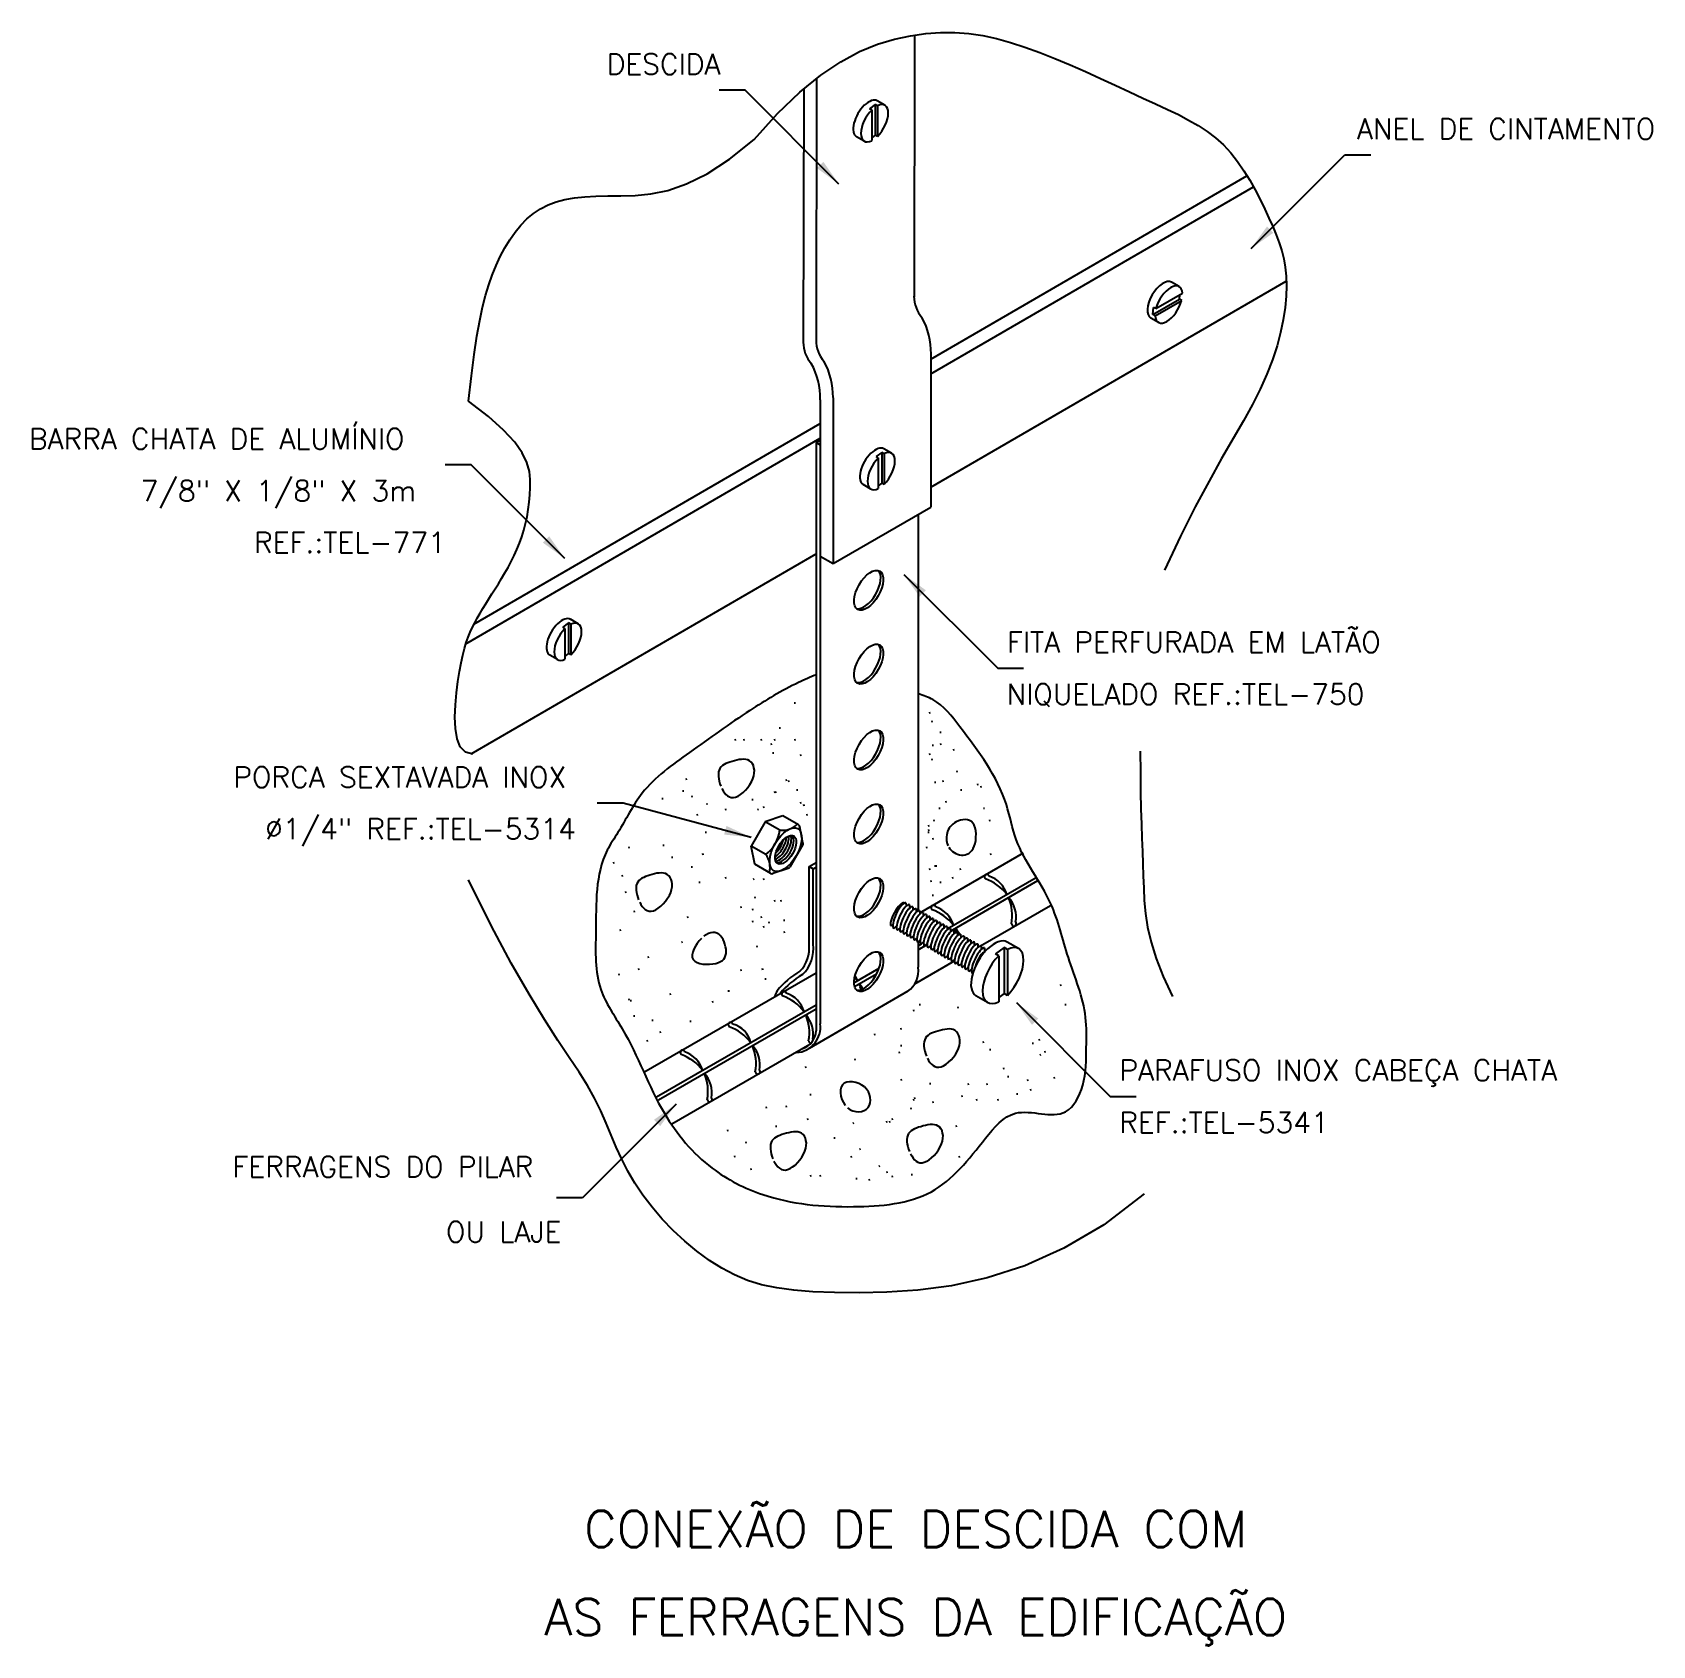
# Model space of a CAD drawing. Header units: millimetres. Extents: x -5510.7 to -5495, y -4742.2 to -4726.7.
import ezdxf
from ezdxf.enums import TextEntityAlignment as Align

# ---------------------------------------------------------------- set-up
doc = ezdxf.new("R2010")
doc.units = ezdxf.units.MM
doc.header["$LTSCALE"] = 10
doc.layers.add('Termotécnica', color=7, linetype='Continuous')
doc.styles.add('r140', font='romans.shx')
doc.styles.add('r80', font='romans.shx')

msp = doc.modelspace()

# ---------------------------------------------------------------- linework, layer by layer
at = {"layer": 'Termotécnica', "color": 3}
for p, q in [((-5502.163, -4726.697), (-5502.167, -4729.222)), ((-5503.108, -4727.117), (-5503.113, -4729.645)), ((-5502.004, -4729.967), (-5498.891, -4728.162)), ((-5502.004, -4731.06), (-5498.574, -4729.071)), ((-5502.004, -4729.773), (-5502.004, -4731.252)), ((-5502.949, -4730.197), (-5502.949, -4731.798)), ((-5506.494, -4732.571), (-5503.073, -4730.587)), ((-5502.949, -4731.798), (-5502.004, -4731.252)), ((-5506.443, -4733.634), (-5503.113, -4731.703))]:
    msp.add_line(p, q, dxfattribs=at)
at = {"layer": 'Termotécnica', "color": 2, "ltscale": 1.6}
for p, q in [((-5503.798, -4727.229), (-5504.048, -4727.229)), ((-5502.892, -4728.135), (-5503.798, -4727.229)), ((-5498.914, -4728.757), (-5498.008, -4727.852)), ((-5498.008, -4727.852), (-5497.758, -4727.852)), ((-5506.443, -4730.844), (-5506.693, -4730.844)), ((-5505.537, -4731.75), (-5506.443, -4730.844)), ((-5502.265, -4731.902), (-5501.359, -4732.808)), ((-5501.359, -4732.808), (-5501.109, -4732.808)), ((-5504.976, -4734.109), (-5505.226, -4734.109)), ((-5503.738, -4734.44), (-5504.976, -4734.109)), ((-5501.179, -4736.035), (-5500.273, -4736.941)), ((-5504.464, -4737.014), (-5505.369, -4737.92)), ((-5500.273, -4736.941), (-5500.023, -4736.941)), ((-5505.369, -4737.92), (-5505.619, -4737.92))]:
    msp.add_line(p, q, dxfattribs=at)
at = {"layer": 'Termotécnica', "color": 2}
for p, q in [((-5503.232, -4727.217), (-5503.237, -4729.669)), ((-5502.448, -4727.374), (-5502.522, -4727.332)), ((-5502.542, -4727.367), (-5502.598, -4727.408)), ((-5502.576, -4727.42), (-5502.598, -4727.408)), ((-5502.576, -4727.42), (-5502.576, -4727.716)), ((-5502.521, -4727.379), (-5502.542, -4727.367)), ((-5502.542, -4727.367), (-5502.542, -4727.663)), ((-5502.521, -4727.379), (-5502.521, -4727.676)), ((-5502.542, -4727.663), (-5502.576, -4727.688)), ((-5502.521, -4727.676), (-5502.542, -4727.663)), ((-5502.649, -4727.721), (-5502.722, -4727.678)), ((-5502.004, -4729.825), (-5498.953, -4728.056)), ((-5499.832, -4729.337), (-5499.576, -4729.189)), ((-5499.608, -4729.124), (-5499.682, -4729.081)), ((-5499.605, -4729.245), (-5499.6, -4729.203)), ((-5499.861, -4729.393), (-5499.605, -4729.245)), ((-5499.861, -4729.393), (-5499.854, -4729.325)), ((-5499.832, -4729.337), (-5499.854, -4729.325)), ((-5499.84, -4729.406), (-5499.583, -4729.258)), ((-5499.583, -4729.258), (-5499.605, -4729.245)), ((-5499.808, -4729.471), (-5499.882, -4729.428)), ((-5499.84, -4729.406), (-5499.861, -4729.393)), ((-5503.073, -4730.216), (-5503.073, -4731.726)), ((-5506.415, -4732.383), (-5503.073, -4730.445)), ((-5503.113, -4730.629), (-5503.073, -4730.606)), ((-5503.113, -4730.629), (-5503.073, -4730.652)), ((-5503.113, -4730.629), (-5503.113, -4736.307)), ((-5502.478, -4730.725), (-5502.534, -4730.765)), ((-5502.512, -4730.778), (-5502.534, -4730.765)), ((-5502.512, -4730.778), (-5502.512, -4731.074)), ((-5502.457, -4730.737), (-5502.478, -4730.725)), ((-5502.478, -4730.725), (-5502.478, -4731.021)), ((-5502.384, -4730.732), (-5502.458, -4730.689)), ((-5502.457, -4730.737), (-5502.457, -4731.033)), ((-5502.585, -4731.079), (-5502.659, -4731.036)), ((-5502.478, -4731.021), (-5502.512, -4731.046)), ((-5502.457, -4731.033), (-5502.478, -4731.021)), ((-5502.127, -4731.323), (-5502.127, -4735.148)), ((-5503.073, -4731.68), (-5503.073, -4736.239)), ((-5503.073, -4731.726), (-5502.949, -4731.798)), ((-5505.409, -4732.378), (-5505.483, -4732.335)), ((-5505.502, -4732.371), (-5505.558, -4732.411)), ((-5505.537, -4732.424), (-5505.558, -4732.411)), ((-5505.537, -4732.424), (-5505.537, -4732.72)), ((-5505.502, -4732.371), (-5505.502, -4732.667)), ((-5505.481, -4732.383), (-5505.502, -4732.371)), ((-5505.481, -4732.383), (-5505.481, -4732.679)), ((-5505.502, -4732.667), (-5505.537, -4732.692)), ((-5505.481, -4732.679), (-5505.502, -4732.667)), ((-5505.609, -4732.725), (-5505.683, -4732.682)), ((-5503.181, -4734.72), (-5503.113, -4734.681)), ((-5502.112, -4735.168), (-5501.109, -4734.589)), ((-5503.181, -4735.475), (-5503.181, -4734.72)), ((-5503.181, -4734.72), (-5503.141, -4734.743)), ((-5503.141, -4734.743), (-5503.113, -4734.727)), ((-5503.141, -4735.475), (-5503.141, -4734.743)), ((-5501.848, -4735.324), (-5500.987, -4734.827)), ((-5501.815, -4735.345), (-5500.971, -4734.857)), ((-5501.527, -4735.487), (-5500.849, -4735.096)), ((-5502.127, -4735.448), (-5502.127, -4735.693)), ((-5502.127, -4735.486), (-5502.096, -4735.468)), ((-5502.127, -4735.525), (-5502.041, -4735.475)), ((-5502.159, -4735.852), (-5501.777, -4735.632)), ((-5504.777, -4736.706), (-5503.113, -4735.746)), ((-5502.748, -4735.844), (-5502.503, -4735.702)), ((-5502.741, -4735.879), (-5502.529, -4735.757)), ((-5502.226, -4735.925), (-5503.179, -4736.477)), ((-5504.652, -4736.943), (-5503.113, -4736.055)), ((-5504.635, -4736.973), (-5503.113, -4736.094)), ((-5504.504, -4737.206), (-5503.172, -4736.437))]:
    msp.add_line(p, q, dxfattribs=at)
at = {"layer": 'Termotécnica', "color": 1}
for p, q in [((-5503.31, -4733.144), (-5503.323, -4733.146)), ((-5502.01, -4733.238), (-5502.023, -4733.24)), ((-5503.457, -4733.385), (-5503.47, -4733.387)), ((-5501.989, -4733.322), (-5502.002, -4733.324)), ((-5501.905, -4733.427), (-5501.918, -4733.429)), ((-5503.887, -4733.5), (-5503.9, -4733.503)), ((-5503.803, -4733.5), (-5503.816, -4733.503)), ((-5503.635, -4733.5), (-5503.648, -4733.503)), ((-5503.541, -4733.542), (-5503.554, -4733.545)), ((-5503.509, -4733.5), (-5503.522, -4733.503)), ((-5503.31, -4733.5), (-5503.323, -4733.503)), ((-5501.978, -4733.553), (-5501.991, -4733.555)), ((-5501.905, -4733.542), (-5501.918, -4733.545)), ((-5501.779, -4733.595), (-5501.792, -4733.597)), ((-5503.52, -4733.626), (-5503.533, -4733.628)), ((-5503.258, -4733.647), (-5503.27, -4733.649)), ((-5502.01, -4733.637), (-5502.023, -4733.639)), ((-5501.989, -4733.689), (-5502.002, -4733.691)), ((-5504.359, -4733.878), (-5504.372, -4733.88)), ((-5503.394, -4733.888), (-5503.407, -4733.891)), ((-5503.373, -4733.899), (-5503.386, -4733.901)), ((-5501.957, -4733.909), (-5501.97, -4733.912)), ((-5501.884, -4733.899), (-5501.897, -4733.901)), ((-5501.748, -4733.804), (-5501.761, -4733.807)), ((-5504.589, -4734.067), (-5504.602, -4734.069)), ((-5504.39, -4733.993), (-5504.403, -4733.995)), ((-5504.306, -4734.046), (-5504.319, -4734.048)), ((-5503.509, -4734.004), (-5503.522, -4734.006)), ((-5503.499, -4734.004), (-5503.512, -4734.006)), ((-5503.289, -4733.983), (-5503.302, -4733.985)), ((-5501.706, -4733.983), (-5501.719, -4733.985)), ((-5501.549, -4733.93), (-5501.561, -4733.933)), ((-5501.517, -4733.951), (-5501.53, -4733.954)), ((-5504.254, -4734.224), (-5504.267, -4734.226)), ((-5504.16, -4734.119), (-5504.172, -4734.121)), ((-5503.981, -4734.171), (-5503.994, -4734.174)), ((-5503.719, -4734.077), (-5503.732, -4734.079)), ((-5503.719, -4734.077), (-5503.732, -4734.079)), ((-5503.667, -4734.171), (-5503.679, -4734.174)), ((-5503.614, -4734.15), (-5503.627, -4734.153)), ((-5503.434, -4734.232), (-5503.603, -4734.29)), ((-5503.281, -4734.32), (-5503.434, -4734.232)), ((-5503.258, -4734.108), (-5503.27, -4734.111)), ((-5503.226, -4734.129), (-5503.239, -4734.132)), ((-5503.195, -4734.224), (-5503.208, -4734.226)), ((-5501.916, -4734.161), (-5501.928, -4734.163)), ((-5501.853, -4734.098), (-5501.865, -4734.1)), ((-5501.486, -4734.161), (-5501.498, -4734.163)), ((-5503.603, -4734.29), (-5503.738, -4734.524)), ((-5503.462, -4734.371), (-5503.603, -4734.29)), ((-5503.239, -4734.492), (-5503.268, -4734.338)), ((-5502.02, -4734.329), (-5502.033, -4734.331)), ((-5502.02, -4734.371), (-5502.033, -4734.373)), ((-5501.968, -4734.276), (-5501.981, -4734.279)), ((-5501.433, -4734.276), (-5501.446, -4734.279)), ((-5504.914, -4734.538), (-5504.927, -4734.541)), ((-5504.579, -4734.517), (-5504.592, -4734.52)), ((-5504.17, -4734.392), (-5504.183, -4734.394)), ((-5503.597, -4734.605), (-5503.738, -4734.524)), ((-5503.704, -4734.699), (-5503.738, -4734.524)), ((-5503.242, -4734.51), (-5503.367, -4734.727)), ((-5502.041, -4734.538), (-5502.054, -4734.541)), ((-5502.02, -4734.392), (-5502.033, -4734.394)), ((-5501.978, -4734.455), (-5501.991, -4734.457)), ((-5505.061, -4734.685), (-5505.074, -4734.688)), ((-5504.495, -4734.633), (-5504.508, -4734.635)), ((-5504.201, -4734.601), (-5504.214, -4734.604)), ((-5503.551, -4734.788), (-5503.704, -4734.699)), ((-5501.423, -4734.601), (-5501.435, -4734.604)), ((-5504.977, -4734.811), (-5504.99, -4734.813)), ((-5504.306, -4734.727), (-5504.319, -4734.729)), ((-5503.981, -4734.832), (-5503.994, -4734.834)), ((-5503.709, -4734.843), (-5503.721, -4734.845)), ((-5503.614, -4734.843), (-5503.627, -4734.845)), ((-5503.381, -4734.739), (-5503.529, -4734.79)), ((-5502.01, -4734.748), (-5502.023, -4734.75)), ((-5501.957, -4734.717), (-5501.97, -4734.719)), ((-5501.947, -4734.717), (-5501.96, -4734.719)), ((-5501.79, -4734.832), (-5501.802, -4734.834)), ((-5501.716, -4734.748), (-5501.729, -4734.75)), ((-5504.946, -4734.968), (-5504.959, -4734.971)), ((-5504.233, -4734.874), (-5504.246, -4734.876)), ((-5501.999, -4734.863), (-5502.012, -4734.866)), ((-5501.978, -4735), (-5501.991, -4735.002)), ((-5501.905, -4734.874), (-5501.918, -4734.876)), ((-5504.862, -4735.157), (-5504.875, -4735.159)), ((-5503.834, -4735.115), (-5503.847, -4735.117)), ((-5503.719, -4735.136), (-5503.732, -4735.138)), ((-5503.698, -4735.021), (-5503.711, -4735.023)), ((-5503.509, -4735.052), (-5503.522, -4735.055)), ((-5503.509, -4735.052), (-5503.522, -4735.055)), ((-5503.446, -4735.052), (-5503.459, -4735.055)), ((-5502.245, -4735.071), (-5502.244, -4735.104)), ((-5502.211, -4735.09), (-5502.211, -4735.123)), ((-5502.178, -4735.109), (-5502.178, -4735.142)), ((-5502.145, -4735.128), (-5502.145, -4735.161)), ((-5502.113, -4735.147), (-5502.112, -4735.18)), ((-5502.08, -4735.166), (-5502.079, -4735.199)), ((-5504.348, -4735.21), (-5504.361, -4735.212)), ((-5503.719, -4735.251), (-5503.732, -4735.254)), ((-5503.635, -4735.21), (-5503.648, -4735.212)), ((-5503.614, -4735.304), (-5503.627, -4735.306)), ((-5503.562, -4735.262), (-5503.575, -4735.264)), ((-5503.415, -4735.241), (-5503.428, -4735.243)), ((-5502.389, -4735.294), (-5502.37, -4735.28)), ((-5502.362, -4735.318), (-5502.338, -4735.299)), ((-5502.326, -4735.335), (-5502.302, -4735.317)), ((-5502.047, -4735.184), (-5502.047, -4735.218)), ((-5502.014, -4735.204), (-5502.014, -4735.237)), ((-5501.981, -4735.223), (-5501.981, -4735.256)), ((-5501.948, -4735.242), (-5501.947, -4735.275)), ((-5501.916, -4735.26), (-5501.915, -4735.294)), ((-5501.881, -4735.28), (-5501.881, -4735.314)), ((-5501.848, -4735.299), (-5501.848, -4735.333)), ((-5501.815, -4735.318), (-5501.815, -4735.352)), ((-5504.998, -4735.335), (-5505.011, -4735.338)), ((-5504.401, -4735.451), (-5504.413, -4735.453)), ((-5503.415, -4735.356), (-5503.428, -4735.359)), ((-5502.293, -4735.354), (-5502.269, -4735.336)), ((-5502.261, -4735.374), (-5502.236, -4735.355)), ((-5502.228, -4735.393), (-5502.203, -4735.374)), ((-5502.195, -4735.411), (-5502.171, -4735.393)), ((-5502.162, -4735.43), (-5502.138, -4735.412)), ((-5502.131, -4735.45), (-5502.108, -4735.432)), ((-5502.099, -4735.47), (-5502.075, -4735.451)), ((-5502.066, -4735.489), (-5502.042, -4735.47)), ((-5501.782, -4735.337), (-5501.782, -4735.371)), ((-5501.75, -4735.356), (-5501.749, -4735.39)), ((-5501.717, -4735.375), (-5501.716, -4735.409)), ((-5501.684, -4735.394), (-5501.684, -4735.428)), ((-5501.651, -4735.413), (-5501.651, -4735.447)), ((-5501.618, -4735.432), (-5501.618, -4735.466)), ((-5501.585, -4735.451), (-5501.585, -4735.485)), ((-5501.552, -4735.469), (-5501.552, -4735.504)), ((-5501.158, -4735.514), (-5501.269, -4735.45)), ((-5504.726, -4735.597), (-5504.739, -4735.6)), ((-5503.677, -4735.493), (-5503.69, -4735.495)), ((-5502.031, -4735.506), (-5502.006, -4735.488)), ((-5501.996, -4735.527), (-5501.972, -4735.508)), ((-5501.963, -4735.544), (-5501.939, -4735.526)), ((-5501.93, -4735.563), (-5501.907, -4735.545)), ((-5501.897, -4735.582), (-5501.874, -4735.564)), ((-5501.865, -4735.601), (-5501.841, -4735.583)), ((-5501.832, -4735.62), (-5501.808, -4735.602)), ((-5501.799, -4735.639), (-5501.775, -4735.621)), ((-5501.52, -4735.488), (-5501.519, -4735.523)), ((-5501.487, -4735.507), (-5501.486, -4735.551)), ((-5501.298, -4735.503), (-5501.382, -4735.564)), ((-5501.35, -4735.582), (-5501.382, -4735.564)), ((-5501.35, -4735.582), (-5501.35, -4736.026)), ((-5501.298, -4735.503), (-5501.298, -4735.947)), ((-5501.266, -4735.521), (-5501.298, -4735.503)), ((-5501.266, -4735.521), (-5501.266, -4735.966)), ((-5505.009, -4735.765), (-5505.022, -4735.768)), ((-5504.82, -4735.713), (-5504.833, -4735.715)), ((-5503.834, -4735.723), (-5503.847, -4735.726)), ((-5503.625, -4735.713), (-5503.638, -4735.715)), ((-5501.766, -4735.658), (-5501.742, -4735.64)), ((-5501.733, -4735.677), (-5501.709, -4735.659)), ((-5501.701, -4735.697), (-5501.676, -4735.678)), ((-5501.668, -4735.716), (-5501.644, -4735.697)), ((-5501.635, -4735.735), (-5501.611, -4735.716)), ((-5501.602, -4735.753), (-5501.599, -4735.751)), ((-5503.95, -4735.923), (-5503.963, -4735.925)), ((-5503.593, -4735.807), (-5503.606, -4735.81)), ((-5501.298, -4735.947), (-5501.35, -4735.984)), ((-5501.266, -4735.966), (-5501.298, -4735.947)), ((-5500.747, -4735.866), (-5500.76, -4735.868)), ((-5504.914, -4736.006), (-5504.927, -4736.009)), ((-5504.894, -4736.017), (-5504.906, -4736.019)), ((-5504.516, -4735.954), (-5504.529, -4735.956)), ((-5504.107, -4736.027), (-5504.12, -4736.03)), ((-5502.104, -4736.055), (-5502.117, -4736.057)), ((-5501.737, -4736.083), (-5501.75, -4736.085)), ((-5501.458, -4736.034), (-5501.569, -4735.97)), ((-5500.697, -4736.055), (-5500.71, -4736.057)), ((-5504.862, -4736.164), (-5504.875, -4736.166)), ((-5504.684, -4736.206), (-5504.697, -4736.208)), ((-5504.317, -4736.216), (-5504.33, -4736.218)), ((-5502.165, -4736.111), (-5502.178, -4736.113)), ((-5504.736, -4736.405), (-5504.749, -4736.407)), ((-5504.61, -4736.321), (-5504.623, -4736.323)), ((-5502.543, -4736.344), (-5502.556, -4736.346)), ((-5502.287, -4736.289), (-5502.3, -4736.291)), ((-5501.492, -4736.416), (-5501.505, -4736.419)), ((-5500.953, -4736.394), (-5500.966, -4736.397)), ((-5502.304, -4736.517), (-5502.317, -4736.519)), ((-5502.284, -4736.451), (-5502.297, -4736.453)), ((-5501.425, -4736.489), (-5501.438, -4736.491)), ((-5501.014, -4736.428), (-5501.027, -4736.43)), ((-5500.942, -4736.539), (-5500.954, -4736.541)), ((-5500.897, -4736.511), (-5500.91, -4736.513)), ((-5500.636, -4736.572), (-5500.648, -4736.574)), ((-5503.209, -4736.658), (-5503.222, -4736.66)), ((-5502.732, -4736.584), (-5502.745, -4736.586)), ((-5501.298, -4736.672), (-5501.31, -4736.675)), ((-5502.284, -4736.781), (-5502.297, -4736.783)), ((-5502.004, -4736.817), (-5502.017, -4736.819)), ((-5501.637, -4736.822), (-5501.65, -4736.825)), ((-5501.459, -4736.822), (-5501.472, -4736.825)), ((-5501.253, -4736.75), (-5501.266, -4736.752)), ((-5501.064, -4736.784), (-5501.077, -4736.786)), ((-5501.036, -4736.878), (-5501.049, -4736.88)), ((-5500.808, -4736.761), (-5500.821, -4736.764)), ((-5503.588, -4737.047), (-5503.601, -4737.049)), ((-5503.396, -4737.037), (-5503.409, -4737.039)), ((-5503.16, -4736.924), (-5503.173, -4736.926)), ((-5502.166, -4736.973), (-5502.179, -4736.975)), ((-5502.156, -4736.958), (-5502.169, -4736.96)), ((-5501.979, -4736.997), (-5501.992, -4737)), ((-5501.698, -4736.939), (-5501.711, -4736.942)), ((-5501.559, -4736.973), (-5501.572, -4736.975)), ((-5501.353, -4736.973), (-5501.366, -4736.975)), ((-5501.164, -4736.917), (-5501.177, -4736.919)), ((-5503.19, -4737.16), (-5503.202, -4737.162)), ((-5502.747, -4737.199), (-5502.759, -4737.202)), ((-5502.427, -4737.185), (-5502.44, -4737.187)), ((-5502.397, -4737.185), (-5502.41, -4737.187)), ((-5502.373, -4737.16), (-5502.385, -4737.162)), ((-5502.19, -4737.057), (-5502.203, -4737.059)), ((-5503.962, -4737.268), (-5503.975, -4737.271)), ((-5503.49, -4737.229), (-5503.503, -4737.231)), ((-5502.929, -4737.342), (-5502.942, -4737.344)), ((-5501.754, -4737.228), (-5501.766, -4737.231)), ((-5503.785, -4737.386), (-5503.798, -4737.389)), ((-5502.683, -4737.45), (-5502.695, -4737.453)), ((-5503.894, -4737.519), (-5503.906, -4737.522)), ((-5503.736, -4737.642), (-5503.749, -4737.645)), ((-5502.766, -4737.524), (-5502.779, -4737.526)), ((-5502.496, -4737.613), (-5502.508, -4737.615)), ((-5502.422, -4737.672), (-5502.435, -4737.674)), ((-5501.726, -4737.523), (-5501.739, -4737.526)), ((-5503.16, -4737.706), (-5503.173, -4737.709)), ((-5503.067, -4737.706), (-5503.079, -4737.709)), ((-5502.716, -4737.735), (-5502.729, -4737.737)), ((-5502.593, -4737.746), (-5502.606, -4737.748)), ((-5502.371, -4737.712), (-5502.384, -4737.715)), ((-5502.182, -4737.696), (-5502.195, -4737.698))]:
    msp.add_line(p, q, dxfattribs=at)
for points in [[(-5503.711, -4727.706), (-5503.485, -4727.454), (-5503.27, -4727.248), (-5503.067, -4727.083), (-5502.874, -4726.954), (-5502.692, -4726.857), (-5502.519, -4726.786), (-5502.356, -4726.736), (-5502.2, -4726.703), (-5502.052, -4726.682), (-5501.91, -4726.672), (-5501.772, -4726.672), (-5501.637, -4726.682), (-5501.504, -4726.702), (-5501.37, -4726.731), (-5501.235, -4726.768), (-5501.097, -4726.813), (-5500.954, -4726.865), (-5500.807, -4726.922), (-5500.66, -4726.984), (-5500.512, -4727.049), (-5500.367, -4727.115), (-5500.225, -4727.18), (-5500.088, -4727.244), (-5499.957, -4727.305), (-5499.835, -4727.361), (-5499.721, -4727.414), (-5499.615, -4727.465), (-5499.516, -4727.517), (-5499.423, -4727.57), (-5499.337, -4727.627), (-5499.256, -4727.689), (-5499.181, -4727.758), (-5499.11, -4727.834), (-5499.045, -4727.918), (-5498.983, -4728.006), (-5498.927, -4728.098), (-5498.874, -4728.192), (-5498.826, -4728.285), (-5498.781, -4728.376), (-5498.741, -4728.463), (-5498.704, -4728.546), (-5498.671, -4728.624), (-5498.642, -4728.701), (-5498.618, -4728.778), (-5498.598, -4728.856), (-5498.584, -4728.937), (-5498.575, -4729.024), (-5498.572, -4729.117), (-5498.575, -4729.218), (-5498.585, -4729.327), (-5498.603, -4729.444), (-5498.628, -4729.567), (-5498.662, -4729.696), (-5498.706, -4729.83), (-5498.76, -4729.97), (-5498.825, -4730.114), (-5498.901, -4730.262), (-5498.988, -4730.419), (-5499.087, -4730.591), (-5499.198, -4730.783), (-5499.319, -4731.001), (-5499.452, -4731.249), (-5499.596, -4731.534), (-5499.75, -4731.861)], [(-5506.469, -4730.23), (-5506.44, -4729.987), (-5506.413, -4729.78), (-5506.386, -4729.603), (-5506.36, -4729.452), (-5506.332, -4729.322), (-5506.303, -4729.209), (-5506.272, -4729.107), (-5506.239, -4729.013), (-5506.202, -4728.922), (-5506.162, -4728.835), (-5506.118, -4728.751), (-5506.07, -4728.672), (-5506.019, -4728.598), (-5505.963, -4728.531), (-5505.904, -4728.47), (-5505.841, -4728.418), (-5505.773, -4728.373), (-5505.7, -4728.337), (-5505.622, -4728.308), (-5505.537, -4728.285), (-5505.446, -4728.269), (-5505.346, -4728.258), (-5505.239, -4728.251), (-5505.122, -4728.249), (-5504.996, -4728.25), (-5504.858, -4728.246), (-5504.708, -4728.231), (-5504.543, -4728.196), (-5504.363, -4728.134), (-5504.165, -4728.037), (-5503.948, -4727.896), (-5503.711, -4727.706)], [(-5506.427, -4733.637), (-5506.497, -4733.619), (-5506.547, -4733.567), (-5506.578, -4733.488), (-5506.595, -4733.39), (-5506.599, -4733.279), (-5506.595, -4733.161), (-5506.584, -4733.045), (-5506.57, -4732.935), (-5506.555, -4732.839), (-5506.54, -4732.754), (-5506.524, -4732.681), (-5506.508, -4732.616), (-5506.49, -4732.559), (-5506.472, -4732.507), (-5506.452, -4732.459), (-5506.43, -4732.413), (-5506.407, -4732.368), (-5506.383, -4732.323), (-5506.357, -4732.277), (-5506.33, -4732.232), (-5506.302, -4732.186), (-5506.273, -4732.139), (-5506.243, -4732.091), (-5506.212, -4732.042), (-5506.18, -4731.992), (-5506.149, -4731.941), (-5506.117, -4731.888), (-5506.086, -4731.834), (-5506.056, -4731.778), (-5506.028, -4731.721), (-5506.001, -4731.662), (-5505.976, -4731.602), (-5505.954, -4731.54), (-5505.934, -4731.476), (-5505.918, -4731.411), (-5505.903, -4731.345), (-5505.892, -4731.276), (-5505.882, -4731.206), (-5505.876, -4731.135), (-5505.872, -4731.062), (-5505.872, -4730.987), (-5505.88, -4730.908), (-5505.904, -4730.823), (-5505.949, -4730.73), (-5506.022, -4730.627), (-5506.129, -4730.51), (-5506.275, -4730.379), (-5506.469, -4730.23)], [(-5504.022, -4733.969), (-5504.01, -4733.99), (-5503.997, -4734.009), (-5503.983, -4734.026), (-5503.967, -4734.039), (-5503.95, -4734.049), (-5503.931, -4734.055), (-5503.911, -4734.055), (-5503.889, -4734.051), (-5503.866, -4734.041), (-5503.842, -4734.026), (-5503.818, -4734.006), (-5503.794, -4733.984), (-5503.772, -4733.958), (-5503.752, -4733.931), (-5503.735, -4733.903), (-5503.722, -4733.874), (-5503.713, -4733.846), (-5503.709, -4733.819), (-5503.708, -4733.793), (-5503.712, -4733.769), (-5503.718, -4733.748), (-5503.728, -4733.729), (-5503.74, -4733.713), (-5503.755, -4733.701), (-5503.772, -4733.692), (-5503.791, -4733.688), (-5503.811, -4733.686), (-5503.833, -4733.687), (-5503.855, -4733.69), (-5503.878, -4733.694), (-5503.9, -4733.7), (-5503.922, -4733.707), (-5503.944, -4733.713), (-5503.964, -4733.721), (-5503.983, -4733.728), (-5504.001, -4733.737), (-5504.016, -4733.748), (-5504.03, -4733.76), (-5504.041, -4733.774), (-5504.049, -4733.79), (-5504.054, -4733.809), (-5504.056, -4733.83), (-5504.056, -4733.852), (-5504.053, -4733.875), (-5504.048, -4733.899), (-5504.041, -4733.923), (-5504.032, -4733.947)], [(-5499.983, -4733.609), (-5499.982, -4733.815), (-5499.98, -4733.999), (-5499.977, -4734.164), (-5499.972, -4734.312), (-5499.968, -4734.449), (-5499.963, -4734.575), (-5499.958, -4734.695), (-5499.954, -4734.812), (-5499.95, -4734.929), (-5499.944, -4735.049), (-5499.932, -4735.174), (-5499.912, -4735.308), (-5499.879, -4735.452), (-5499.83, -4735.61), (-5499.762, -4735.784), (-5499.673, -4735.977)], [(-5501.831, -4734.535), (-5501.821, -4734.55), (-5501.808, -4734.564), (-5501.795, -4734.576), (-5501.779, -4734.587), (-5501.763, -4734.596), (-5501.746, -4734.603), (-5501.728, -4734.609), (-5501.71, -4734.611), (-5501.692, -4734.611), (-5501.674, -4734.609), (-5501.656, -4734.603), (-5501.639, -4734.595), (-5501.624, -4734.583), (-5501.609, -4734.567), (-5501.596, -4734.548), (-5501.586, -4734.526), (-5501.578, -4734.499), (-5501.572, -4734.47), (-5501.569, -4734.439), (-5501.568, -4734.407), (-5501.571, -4734.377), (-5501.577, -4734.348), (-5501.585, -4734.323), (-5501.598, -4734.302), (-5501.613, -4734.286), (-5501.631, -4734.276), (-5501.652, -4734.27), (-5501.673, -4734.268), (-5501.695, -4734.27), (-5501.718, -4734.275), (-5501.739, -4734.281), (-5501.759, -4734.29), (-5501.777, -4734.3), (-5501.793, -4734.312), (-5501.806, -4734.324), (-5501.818, -4734.337), (-5501.828, -4734.352), (-5501.837, -4734.367), (-5501.843, -4734.383), (-5501.848, -4734.399), (-5501.852, -4734.416), (-5501.854, -4734.434), (-5501.855, -4734.451), (-5501.854, -4734.469), (-5501.851, -4734.486), (-5501.846, -4734.503), (-5501.839, -4734.52)], [(-5499.944, -4737.88), (-5500.336, -4738.178), (-5500.722, -4738.406), (-5501.098, -4738.574), (-5501.461, -4738.691), (-5501.806, -4738.767), (-5502.13, -4738.81), (-5502.429, -4738.83), (-5502.698, -4738.835), (-5502.936, -4738.833), (-5503.145, -4738.826), (-5503.329, -4738.811), (-5503.492, -4738.788), (-5503.639, -4738.757), (-5503.774, -4738.715), (-5503.9, -4738.663), (-5504.022, -4738.599), (-5504.143, -4738.522), (-5504.263, -4738.435), (-5504.379, -4738.338), (-5504.491, -4738.234), (-5504.597, -4738.124), (-5504.696, -4738.01), (-5504.785, -4737.894), (-5504.863, -4737.777), (-5504.931, -4737.661), (-5504.989, -4737.545), (-5505.041, -4737.43), (-5505.09, -4737.314), (-5505.14, -4737.198), (-5505.192, -4737.079), (-5505.251, -4736.958), (-5505.32, -4736.835), (-5505.4, -4736.707), (-5505.495, -4736.565), (-5505.606, -4736.399), (-5505.735, -4736.199), (-5505.884, -4735.954), (-5506.055, -4735.655), (-5506.249, -4735.291), (-5506.469, -4734.851)], [(-5504.815, -4735.066), (-5504.804, -4735.088), (-5504.791, -4735.107), (-5504.777, -4735.123), (-5504.761, -4735.137), (-5504.744, -4735.146), (-5504.725, -4735.152), (-5504.705, -4735.153), (-5504.683, -4735.148), (-5504.66, -4735.138), (-5504.636, -4735.123), (-5504.611, -4735.104), (-5504.588, -4735.081), (-5504.566, -4735.055), (-5504.546, -4735.028), (-5504.529, -4735), (-5504.516, -4734.971), (-5504.507, -4734.943), (-5504.503, -4734.916), (-5504.502, -4734.89), (-5504.505, -4734.866), (-5504.512, -4734.845), (-5504.521, -4734.826), (-5504.534, -4734.81), (-5504.549, -4734.798), (-5504.566, -4734.79), (-5504.585, -4734.785), (-5504.605, -4734.783), (-5504.627, -4734.784), (-5504.649, -4734.787), (-5504.671, -4734.792), (-5504.694, -4734.797), (-5504.716, -4734.804), (-5504.738, -4734.811), (-5504.758, -4734.818), (-5504.777, -4734.826), (-5504.795, -4734.835), (-5504.81, -4734.845), (-5504.824, -4734.857), (-5504.834, -4734.871), (-5504.843, -4734.887), (-5504.848, -4734.906), (-5504.85, -4734.927), (-5504.849, -4734.949), (-5504.846, -4734.973), (-5504.841, -4734.997), (-5504.834, -4735.02), (-5504.826, -4735.044)], [(-5504.218, -4735.415), (-5504.24, -4735.438), (-5504.26, -4735.463), (-5504.278, -4735.491), (-5504.292, -4735.519), (-5504.303, -4735.547), (-5504.308, -4735.574), (-5504.308, -4735.598), (-5504.3, -4735.619), (-5504.284, -4735.636), (-5504.262, -4735.649), (-5504.235, -4735.658), (-5504.205, -4735.663), (-5504.173, -4735.665), (-5504.14, -4735.665), (-5504.109, -4735.661), (-5504.08, -4735.656), (-5504.055, -4735.648), (-5504.034, -4735.639), (-5504.017, -4735.627), (-5504.003, -4735.614), (-5503.993, -4735.599), (-5503.986, -4735.581), (-5503.982, -4735.562), (-5503.981, -4735.541), (-5503.982, -4735.518), (-5503.986, -4735.495), (-5503.992, -4735.471), (-5504, -4735.447), (-5504.01, -4735.425), (-5504.023, -4735.405), (-5504.037, -4735.388), (-5504.053, -4735.374), (-5504.07, -4735.364), (-5504.089, -4735.359), (-5504.109, -4735.358), (-5504.13, -4735.361), (-5504.152, -4735.369), (-5504.174, -4735.38), (-5504.196, -4735.395)], [(-5502.037, -4736.572), (-5502.026, -4736.593), (-5502.013, -4736.612), (-5501.998, -4736.629), (-5501.983, -4736.642), (-5501.966, -4736.652), (-5501.947, -4736.658), (-5501.927, -4736.658), (-5501.905, -4736.654), (-5501.882, -4736.644), (-5501.857, -4736.629), (-5501.833, -4736.609), (-5501.81, -4736.587), (-5501.787, -4736.561), (-5501.768, -4736.534), (-5501.751, -4736.506), (-5501.738, -4736.477), (-5501.729, -4736.449), (-5501.724, -4736.422), (-5501.724, -4736.396), (-5501.727, -4736.372), (-5501.734, -4736.351), (-5501.743, -4736.332), (-5501.756, -4736.316), (-5501.771, -4736.304), (-5501.788, -4736.295), (-5501.807, -4736.291), (-5501.827, -4736.289), (-5501.848, -4736.29), (-5501.871, -4736.293), (-5501.893, -4736.297), (-5501.916, -4736.303), (-5501.938, -4736.31), (-5501.959, -4736.316), (-5501.98, -4736.324), (-5501.999, -4736.331), (-5502.017, -4736.34), (-5502.032, -4736.351), (-5502.046, -4736.363), (-5502.056, -4736.377), (-5502.064, -4736.393), (-5502.069, -4736.412), (-5502.072, -4736.433), (-5502.071, -4736.455), (-5502.068, -4736.478), (-5502.063, -4736.502), (-5502.056, -4736.526), (-5502.047, -4736.55)], [(-5502.81, -4737.051), (-5502.785, -4737.068), (-5502.758, -4737.08), (-5502.73, -4737.087), (-5502.701, -4737.088), (-5502.674, -4737.085), (-5502.649, -4737.077), (-5502.627, -4737.064), (-5502.609, -4737.047), (-5502.596, -4737.026), (-5502.589, -4737.002), (-5502.586, -4736.976), (-5502.589, -4736.949), (-5502.596, -4736.922), (-5502.608, -4736.895), (-5502.625, -4736.871), (-5502.646, -4736.849), (-5502.671, -4736.83), (-5502.7, -4736.815), (-5502.73, -4736.805), (-5502.76, -4736.799), (-5502.79, -4736.799), (-5502.817, -4736.803), (-5502.84, -4736.813), (-5502.858, -4736.829), (-5502.87, -4736.851), (-5502.877, -4736.877), (-5502.877, -4736.907), (-5502.873, -4736.938), (-5502.863, -4736.97), (-5502.849, -4737), (-5502.831, -4737.028)], [(-5503.52, -4737.564), (-5503.508, -4737.585), (-5503.495, -4737.605), (-5503.481, -4737.621), (-5503.465, -4737.634), (-5503.448, -4737.644), (-5503.429, -4737.65), (-5503.409, -4737.651), (-5503.387, -4737.646), (-5503.364, -4737.636), (-5503.34, -4737.621), (-5503.316, -4737.602), (-5503.292, -4737.579), (-5503.27, -4737.553), (-5503.25, -4737.526), (-5503.233, -4737.498), (-5503.22, -4737.469), (-5503.211, -4737.441), (-5503.207, -4737.414), (-5503.206, -4737.388), (-5503.21, -4737.364), (-5503.216, -4737.343), (-5503.226, -4737.324), (-5503.238, -4737.308), (-5503.253, -4737.296), (-5503.27, -4737.288), (-5503.289, -4737.283), (-5503.309, -4737.281), (-5503.331, -4737.282), (-5503.353, -4737.285), (-5503.376, -4737.29), (-5503.398, -4737.295), (-5503.42, -4737.302), (-5503.442, -4737.308), (-5503.462, -4737.316), (-5503.481, -4737.324), (-5503.499, -4737.333), (-5503.515, -4737.343), (-5503.528, -4737.355), (-5503.539, -4737.369), (-5503.547, -4737.385), (-5503.552, -4737.404), (-5503.554, -4737.425), (-5503.554, -4737.447), (-5503.551, -4737.471), (-5503.546, -4737.494), (-5503.539, -4737.518), (-5503.53, -4737.542)], [(-5502.201, -4737.494), (-5502.189, -4737.515), (-5502.176, -4737.535), (-5502.162, -4737.551), (-5502.146, -4737.564), (-5502.129, -4737.574), (-5502.11, -4737.58), (-5502.09, -4737.581), (-5502.068, -4737.576), (-5502.045, -4737.566), (-5502.021, -4737.551), (-5501.997, -4737.532), (-5501.973, -4737.509), (-5501.951, -4737.483), (-5501.931, -4737.456), (-5501.914, -4737.428), (-5501.901, -4737.399), (-5501.892, -4737.371), (-5501.888, -4737.344), (-5501.887, -4737.318), (-5501.891, -4737.294), (-5501.897, -4737.273), (-5501.907, -4737.254), (-5501.919, -4737.238), (-5501.934, -4737.226), (-5501.951, -4737.218), (-5501.97, -4737.213), (-5501.99, -4737.211), (-5502.012, -4737.212), (-5502.034, -4737.215), (-5502.057, -4737.22), (-5502.079, -4737.225), (-5502.101, -4737.232), (-5502.123, -4737.238), (-5502.143, -4737.246), (-5502.162, -4737.254), (-5502.18, -4737.263), (-5502.196, -4737.273), (-5502.209, -4737.285), (-5502.22, -4737.299), (-5502.228, -4737.315), (-5502.233, -4737.334), (-5502.235, -4737.355), (-5502.235, -4737.377), (-5502.232, -4737.401), (-5502.227, -4737.424), (-5502.22, -4737.448), (-5502.211, -4737.472)]]:
    msp.add_lwpolyline(points, dxfattribs=at)
at = {"layer": 'Termotécnica', "color": 3}
for centre, radius, start, end in [((-5501.848, -4729.215), 0.32, 180.5678, 220.5718), ((-5502.691, -4729.758), 0.688, 358.7145, 29.166), ((-5502.793, -4729.638), 0.32, 180.5678, 220.5718), ((-5503.637, -4730.181), 0.688, 358.7145, 29.166)]:
    msp.add_arc(centre, radius, start, end, dxfattribs=at)
at = {"layer": 'Termotécnica', "color": 2}
for centre, radius, start, end in [((-5502.917, -4729.658), 0.32, 180.5678, 220.5718), ((-5503.76, -4730.201), 0.688, 358.7145, 29.166), ((-5501.464, -4734.821), 0.0231, 16.0461, 236.6257), ((-5501.623, -4735.255), 0.439, 36.7868, 70.623), ((-5501.522, -4735.063), 0.261, 15.8438, 72.2469), ((-5501.98, -4735.118), 0.0231, 16.0461, 236.6257), ((-5502.138, -4735.552), 0.439, 36.7868, 70.623), ((-5502.037, -4735.36), 0.261, 15.8438, 72.2469), ((-5501.463, -4735.208), 0.281, 349.9094, 42), ((-5501.658, -4735.194), 0.439, 349.377, 23.2132), ((-5502.173, -4735.491), 0.439, 18.1491, 23.2132), ((-5501.962, -4735.501), 0.266, 28.9102, 43.5259), ((-5501.203, -4735.273), 0.0231, 183.3743, 43.9539), ((-5503.487, -4735.514), 0.309, 315.0683, 7.3148), ((-5503.487, -4735.514), 0.349, 314.1689, 7.3148), ((-5502.86, -4736.438), 0.815, 120.0918, 140.534), ((-5502.86, -4736.438), 0.775, 119.72, 140.534), ((-5503.066, -4736.088), 0.439, 36.7868, 42.1739), ((-5502.964, -4735.896), 0.261, 15.8438, 28.4171), ((-5502.368, -4735.728), 0.243, 305.6062, 8.1741), ((-5503.346, -4736.004), 0.166, 149.3334, 169.7533), ((-5503.422, -4735.951), 0.0231, 16.0461, 236.6257), ((-5503.48, -4736.193), 0.261, 15.8438, 72.2469), ((-5502.905, -4736.041), 0.281, 29.6104, 42), ((-5503.101, -4736.027), 0.439, 15.1892, 23.2132), ((-5503.581, -4736.385), 0.439, 36.7868, 70.623), ((-5503.938, -4736.249), 0.0231, 16.0461, 236.6257), ((-5503.972, -4736.469), 0.233, 12.1762, 75.9145), ((-5503.316, -4736.273), 0.245, 273.6758, 7.9025), ((-5503.616, -4736.324), 0.439, 349.377, 23.2132), ((-5503.421, -4736.339), 0.281, 349.9094, 42), ((-5504.096, -4736.683), 0.439, 36.7868, 70.623), ((-5503.302, -4736.299), 0.189, 287.8055, 357.6712), ((-5503.161, -4736.404), 0.0231, 183.3743, 266.8799), ((-5503.161, -4736.404), 0.0231, 20.03, 43.9539), ((-5504.401, -4736.517), 0.0231, 16.0461, 236.6257), ((-5504.56, -4736.951), 0.439, 36.7868, 70.623), ((-5504.472, -4736.771), 0.277, 17.6433, 70.4474), ((-5504.131, -4736.622), 0.439, 349.377, 23.2132), ((-5503.92, -4736.632), 0.266, 348.3834, 43.5259), ((-5504.393, -4736.902), 0.274, 349.2618, 42.6475), ((-5504.595, -4736.89), 0.439, 349.377, 23.2132), ((-5503.676, -4736.701), 0.0231, 183.3743, 43.9539), ((-5504.14, -4736.969), 0.0231, 183.3743, 43.9539)]:
    msp.add_arc(centre, radius, start, end, dxfattribs=at)
at = {"layer": 'Termotécnica', "color": 1}
for centre, radius, start, end in [((-5503.819, -4734.321), 0.36, 307.9752, 352.0031), ((-5503.44, -4734.163), 0.209, 263.8935, 314.4182), ((-5503.295, -4734.343), 0.027, 10.8835, 60), ((-5503.265, -4734.497), 0.027, 330, 10.8835), ((-5503.766, -4734.728), 0.209, 345.499, 36.1892), ((-5503.538, -4734.764), 0.027, 240, 289.1154), ((-5503.39, -4734.713), 0.027, 289.1154, 330), ((-5501.352, -4735.734), 0.227, 126.2736, 126.3174), ((-5501.352, -4735.734), 0.227, 126.2736, 126.3174)]:
    msp.add_arc(centre, radius, start, end, dxfattribs=at)
at = {"layer": 'Termotécnica', "color": 2}
for centre, major_axis, ratio, start_param, end_param in [((-5502.622, -4727.505), (0.1, 0.173), 0.500279, 0, 3.141593), ((-5502.548, -4727.548), (0.1, 0.173), 0.500279, 4.209434, 6.927858), ((-5502.548, -4727.548), (0.1, 0.173), 0.500279, 1.067604, 3.786429), ((-5499.782, -4729.255), (-0.1, -0.173), 0.500279, 3.141593, 6.283185), ((-5499.708, -4729.297), (-0.1, -0.173), 0.500279, 2.496756, 5.215581), ((-5499.708, -4729.297), (-0.1, -0.173), 0.500279, -0.644673, 2.073751), ((-5502.558, -4730.863), (0.1, 0.173), 0.500279, 0, 3.141593), ((-5502.484, -4730.905), (0.1, 0.173), 0.500279, 1.067604, 3.786429), ((-5502.484, -4730.905), (0.1, 0.173), 0.500279, 4.209434, 6.927858), ((-5502.63, -4732.041), (0.107, 0.185), 0.500066, 3.267914, 6.152484), ((-5505.583, -4732.509), (0.1, 0.173), 0.500279, 0, 3.141593), ((-5505.509, -4732.552), (0.1, 0.173), 0.500279, 4.209434, 6.927858), ((-5505.509, -4732.552), (0.1, 0.173), 0.500279, 1.067604, 3.786429), ((-5502.63, -4732.754), (0.107, 0.185), 0.500066, 3.267914, 6.152484), ((-5502.63, -4733.582), (0.107, 0.185), 0.500066, 3.267914, 6.152484), ((-5502.63, -4734.296), (0.107, 0.185), 0.500066, 3.267914, 6.152484), ((-5502.63, -4735.009), (0.107, 0.185), 0.500066, 3.267914, 6.152484), ((-5502.63, -4735.722), (0.107, 0.185), 0.500066, 3.267914, 6.152484)]:
    msp.add_ellipse(centre, major_axis=major_axis, ratio=ratio, start_param=start_param, end_param=end_param, dxfattribs=at)
for centre in [(-5502.605, -4732.055), (-5502.605, -4732.768), (-5502.605, -4733.596), (-5502.605, -4734.31), (-5502.605, -4735.023), (-5502.605, -4735.736)]:
    msp.add_ellipse(centre, major_axis=(0.107, 0.185), ratio=0.500066, dxfattribs=at)
at = {"layer": 'Termotécnica', "color": 1}
for major_axis in [(0.117, 0.203), (0.077, 0.133)]:
    msp.add_ellipse((-5503.406, -4734.559), major_axis=major_axis, ratio=0.500279, dxfattribs=at)
for centre, major_axis, ratio, start_param, end_param in [((-5503.5, -4734.505), (0.077, 0.133), 0.500279, 3.916435, 5.497893), ((-5503.477, -4734.519), (0.077, 0.133), 0.500279, 3.701884, 5.72462), ((-5503.523, -4734.492), (0.077, 0.133), 0.500279, 4.213803, 5.208923), ((-5503.453, -4734.532), (0.077, 0.133), 0.500279, 3.504465, 5.918396), ((-5503.43, -4734.546), (0.077, 0.133), 0.500279, 3.310458, 6.098275), ((-5502.326, -4735.184), (0.062, 0.111), 0.281547, 0, 3.124318), ((-5502.304, -4735.195), (0.058, 0.123), 0.281547, 0, 3.124318), ((-5502.269, -4735.213), (0.058, 0.123), 0.281547, 0, 3.124318), ((-5502.237, -4735.233), (0.058, 0.123), 0.281547, 0, 3.124318), ((-5502.204, -4735.252), (0.058, 0.123), 0.281547, 0, 3.124318), ((-5502.171, -4735.27), (0.058, 0.123), 0.281547, 0, 3.124318), ((-5502.138, -4735.289), (0.058, 0.123), 0.281547, 0, 3.124318), ((-5502.105, -4735.308), (0.058, 0.123), 0.281547, 0, 3.124318), ((-5502.072, -4735.327), (0.058, 0.123), 0.281547, 0, 3.124318), ((-5502.04, -4735.346), (0.058, 0.123), 0.281547, 0, 3.124318), ((-5502.007, -4735.365), (0.058, 0.123), 0.281547, 0, 3.124318), ((-5501.974, -4735.384), (0.058, 0.123), 0.281547, 0, 3.124318), ((-5501.939, -4735.404), (0.058, 0.123), 0.281547, 0, 3.124318), ((-5501.906, -4735.423), (0.058, 0.123), 0.281547, 0, 3.124318), ((-5501.873, -4735.442), (0.058, 0.123), 0.281547, 0, 3.124318), ((-5501.84, -4735.46), (0.058, 0.123), 0.281547, 0, 3.124318), ((-5501.808, -4735.479), (0.058, 0.123), 0.281547, 0, 3.124318), ((-5501.775, -4735.498), (0.058, 0.123), 0.281547, 0, 3.124318), ((-5501.741, -4735.517), (0.058, 0.123), 0.281547, 0, 3.124318), ((-5501.709, -4735.536), (0.058, 0.123), 0.281547, 0, 3.124318), ((-5501.676, -4735.555), (0.058, 0.123), 0.281547, 0, 3.124318), ((-5501.642, -4735.573), (0.058, 0.123), 0.281547, 0, 3.124318), ((-5501.61, -4735.593), (0.058, 0.123), 0.281547, 0, 3.124318), ((-5501.578, -4735.612), (0.058, 0.123), 0.281547, 0, 3.124318), ((-5501.419, -4735.71), (0.15, 0.26), 0.500279, 0, 3.141593), ((-5501.308, -4735.774), (0.15, 0.26), 0.500279, 4.209434, 6.927858), ((-5501.544, -4735.63), (0.058, 0.123), 0.281547, 0, 3.124318), ((-5501.528, -4735.64), (0.0417, 0.0886), 0.279135, 6.276933, 8.488321), ((-5501.308, -4735.774), (0.15, 0.26), 0.500279, 1.067604, 3.786429)]:
    msp.add_ellipse(centre, major_axis=major_axis, ratio=ratio, start_param=start_param, end_param=end_param, dxfattribs=at)
msp.add_spline([(-5503.11, -4732.87), (-5503.282, -4732.946), (-5503.751, -4733.215), (-5504.336, -4733.621), (-5504.791, -4734.014), (-5505.026, -4734.393), (-5505.129, -4734.565), (-5505.239, -4735.351), (-5505.191, -4735.909), (-5504.984, -4736.288), (-5504.577, -4737.103), (-5504.116, -4737.632), (-5503.627, -4737.887), (-5502.751, -4738.004), (-5502, -4737.86), (-5501.476, -4737.343), (-5501.187, -4737.102), (-5500.704, -4737.088), (-5500.539, -4736.833), (-5500.504, -4736.468), (-5500.511, -4736.178), (-5500.677, -4735.599), (-5500.849, -4735.075), (-5501.18, -4734.462), (-5501.276, -4734.124), (-5501.724, -4733.373), (-5501.986, -4733.111), (-5502.124, -4733.056)], degree=3, dxfattribs=at)
at = {"layer": 'Termotécnica', "color": 2, "ltscale": 1.6}
for points in [[(-5503.043, -4727.92), (-5503.105, -4727.981), (-5502.892, -4728.135)], [(-5498.699, -4728.606), (-5498.76, -4728.545), (-5498.914, -4728.757)], [(-5505.689, -4731.535), (-5505.75, -4731.596), (-5505.537, -4731.75)], [(-5502.114, -4732.117), (-5502.052, -4732.056), (-5502.265, -4731.902)], [(-5503.977, -4734.33), (-5504, -4734.413), (-5503.738, -4734.44)], [(-5501.028, -4736.25), (-5500.967, -4736.189), (-5501.179, -4736.035)], [(-5504.678, -4737.166), (-5504.618, -4737.227), (-5504.464, -4737.014)]]:
    msp.add_solid(points, dxfattribs=at)

# ---------------------------------------------------------------- texts
at = {"layer": 'Termotécnica', "color": 2, "style": 'r80'}
for s, p in [('DESCIDA', (-5505.134, -4727.078)), ('ANEL DE CINTAMENTO', (-5497.892, -4727.701)), ('BARRA CHATA DE ALUMÍNIO', (-5510.712, -4730.694)), ('7/8" X 1/8" X 3m', (-5509.633, -4731.195)), ('REF.:TEL-771', (-5508.539, -4731.694)), ('FITA PERFURADA EM LATÃO', (-5501.271, -4732.656)), ('NIQUELADO REF.:TEL-750', (-5501.273, -4733.159)), ('PORCA SEXTAVADA INOX', (-5508.739, -4733.958)), ('%%C1/4" REF.:TEL-5314', (-5508.432, -4734.458)), ('PARAFUSO INOX CABEÇA CHATA', (-5500.185, -4736.788)), ('REF.:TEL-5341', (-5500.186, -4737.291)), ('FERRAGENS DO PILAR', (-5508.748, -4737.719)), ('OU LAJE', (-5506.686, -4738.347))]:
    msp.add_text(s, height=0.2, dxfattribs=at).set_placement(p)
at = {"layer": 'Termotécnica', "color": 5, "style": 'r140'}
for s, p in [('CONEXÃO DE DESCIDA COM', (-5502.15, -4741.394)), ('AS FERRAGENS DA EDIFICAÇÃO', (-5502.15, -4742.245))]:
    msp.add_text(s, height=0.35, dxfattribs=at).set_placement(p, align=Align.BOTTOM_CENTER)

doc.saveas('drawing.dxf')
